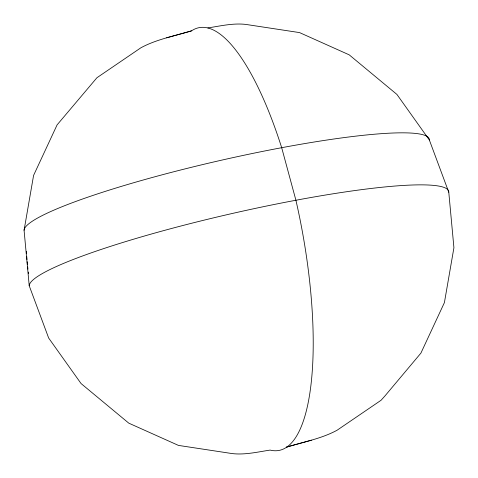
<?xml version="1.0" encoding="UTF-8"?>
<svg xmlns="http://www.w3.org/2000/svg" width="478" height="478" viewBox="0 0 478 478"><rect width="100%" height="100%" fill="white"/><g stroke="black" fill="none" stroke-linecap="round" stroke-linejoin="round"><path stroke-width="0.72" d="M24.079 230.282L33.585 175.414L57.091 124.883L96.915 77.747L140.879 47.788C156.617 39.244 174.554 36.053 191.523 30.861A215.106 63.616 79.3 0 1 281.673 147.654L295.9 200.198A215.106 63.616 79.3 0 1 270.13 450.085C257.63 451.973 244.933 455.074 232.23 453.586L178.449 445.406L128.791 423.161L81.063 383.553L48.654 338.024L29.218 285.748L24.079 230.282A207.775 25.471 -12.8 0 1 229.315 158.433A207.775 25.471 -12.8 0 1 429.346 139.976L448.782 192.252L453.921 247.718L444.415 302.586L420.909 353.117L385.005 395.88L381.085 400.253L337.121 430.212C321.383 438.756 303.446 441.947 286.477 447.139L311.399 440.19M191.523 30.861L166.601 37.81M207.87 27.915C220.37 26.027 233.067 22.926 245.77 24.414L299.551 32.594L349.209 54.839L396.937 94.447L429.346 139.976M27.449 264.692L27.168 261.741M27.7 266.915L27.951 269.138M28.286 272.101L28.453 273.583M26.368 251.458L26.541 253.663M26.768 256.596L26.995 259.536M29.218 285.748A215.106 26.374 -12.8 0 1 241.695 211.36A215.106 26.374 -12.8 0 1 448.782 192.252"/></g></svg>
